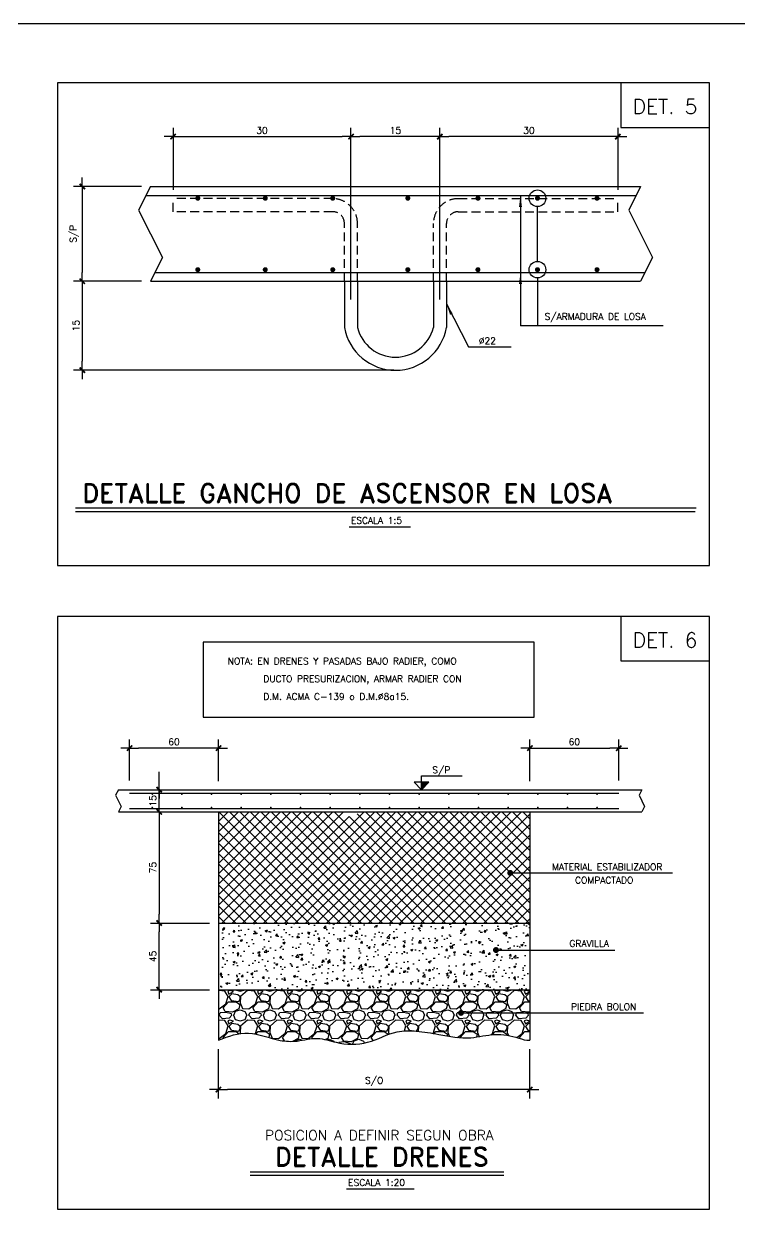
# Model space of a CAD drawing. Extents: x -5655 to 11739, y 66 to 16160.
# Drawn here: x 2832 to 4039, y 2123 to 4123 of the extents above; entities that cross this region are included whole.
import ezdxf
from ezdxf.enums import TextEntityAlignment as Align

# ---------------------------------------------------------------- set-up
doc = ezdxf.new("R2010")
doc.units = 0
doc.header["$LTSCALE"] = 30
doc.header["$MEASUREMENT"] = 0
doc.linetypes.add('DASHED', pattern=[0.75, 0.5, -0.25])
doc.layers.get('0').update_dxf_attribs({"linetype": 'CONTINUOUS'})
for name, color, linetype in [('RLA-CORTES', 5, 'CONTINUOUS'), ('RLA-FORMATO', 7, 'CONTINUOUS'), ('RLA-TEXTOS1', 9, 'CONTINUOUS'), ('RLA-TEXTOS2', 6, 'CONTINUOUS')]:
    doc.layers.add(name, color=color, linetype=linetype)
doc.styles.add('ING', font='ROMANS.SHX', dxfattribs={"height": 11.25})
doc.styles.add('ROMAND', font='romand', dxfattribs={"height": 31.5})
doc.styles.add('ROMANS', font='romans.shx', dxfattribs={"height": 11.25})
doc.styles.add('SIETE50', font='ROMAND.SHX', dxfattribs={"height": 31.5})
doc.linetypes.add('ZIGZAG', pattern='A,0.0001,-0.2,[131,ltypeshp.shx,S=0.2,R=0,X=-0.2,Y=0],-0.4,[131,ltypeshp.shx,S=0.2,R=180,X=0.2,Y=0],-0.2', length=0.8001)
doc.dimstyles.new('ING20', dxfattribs={"dimscale": 50, "dimtxt": 0.27, "dimasz": 0.3, "dimexe": 0.3, "dimexo": 1, "dimgap": 0.1, "dimtad": 1, "dimdec": 1, "dimlfac": 0.4, "dimzin": 12, "dimdsep": 46, "dimtxsty": 'ROMANS', "dimblk1": 'TICK1', "dimblk2": 'TICK1', "dimsah": 1, "dimcen": 0.09, "dimse1": 1, "dimse2": 1, "dimclrd": 2, "dimclre": 1, "dimclrt": 3, "dimadec": 0, "dimazin": 0, "dimtfac": 1, "dimtdec": 1, "dimtix": 1, "dimtmove": 2, "dimatfit": 3, "dimldrblk": 'TICK1', "dimfxl": 1, "dimtolj": 1, "dimtzin": 12, "dimarcsym": 0})
doc.dimstyles.new('ING50', dxfattribs={"dimscale": 50, "dimtxt": 0.27, "dimasz": 0.3, "dimexe": 0.3, "dimexo": 1, "dimgap": 0.1, "dimtad": 1, "dimdec": 1, "dimzin": 12, "dimdsep": 46, "dimtxsty": 'ROMANS', "dimblk1": 'TICK1', "dimblk2": 'TICK1', "dimsah": 1, "dimcen": 0.09, "dimse1": 1, "dimse2": 1, "dimclrd": 2, "dimclre": 1, "dimclrt": 3, "dimadec": 0, "dimazin": 0, "dimtfac": 1, "dimtdec": 1, "dimtix": 1, "dimtmove": 2, "dimatfit": 3, "dimldrblk": 'TICK1', "dimfxl": 1, "dimtolj": 1, "dimtzin": 12, "dimarcsym": 0})

# ---------------------------------------------------------------- blocks, each defined once
blk = doc.blocks.new('TICK1')
at = {"color": 2}
for points in [[(0, 0), (-1, 0)], [(0, 0), (1, 0)]]:
    blk.add_lwpolyline(points, dxfattribs=at)
at = {"color": 2, "const_width": 0.2}
blk.add_lwpolyline([(-0.3, -0.3), (0.3, 0.3)], dxfattribs=at)
blk = doc.blocks.new('*D6')
at = {"layer": 'RLA-CORTES', "color": 2, "lineweight": -2, "transparency": 16777216}
blk.add_line((3670.8, 2325.1), (3175.8, 2325.1), dxfattribs=at)
at = {"layer": 'RLA-CORTES', "color": 2, "lineweight": -2, "transparency": 16777216, "xscale": 15, "yscale": 15, "zscale": 15, "rotation": 180}
blk.add_blockref('TICK1', (3160.8, 2325.1), dxfattribs=at)
at = {"layer": 'RLA-CORTES', "color": 2, "lineweight": -2, "transparency": 16777216, "xscale": 15, "yscale": 15, "zscale": 15}
blk.add_blockref('TICK1', (3685.8, 2325.1), dxfattribs=at)
at = {"layer": 'RLA-CORTES', "color": 3, "transparency": 16777216, "insert": (3423.3, 2338.6), "char_height": 11.25, "attachment_point": 5, "style": 'ROMANS'}
blk.add_mtext('\\A1;S/O', dxfattribs=at)
blk = doc.blocks.new('*D7')
at = {"layer": 'RLA-CORTES', "color": 2, "lineweight": -2, "transparency": 16777216}
blk.add_line((3060.8, 2778.4), (3060.8, 2620.9), dxfattribs=at)
at = {"layer": 'RLA-CORTES', "color": 2, "lineweight": -2, "transparency": 16777216, "xscale": 15, "yscale": 15, "zscale": 15}
for p, rotation in [((3060.8, 2793.4), 90), ((3060.8, 2605.9), 270)]:
    blk.add_blockref('TICK1', p, dxfattribs=dict(at, rotation=rotation))
at = {"layer": 'RLA-CORTES', "color": 3, "transparency": 16777216, "insert": (3050.2, 2699.6), "char_height": 11.25, "attachment_point": 5, "rotation": 90, "style": 'ROMANS'}
blk.add_mtext('\\A1;75', dxfattribs=at)
blk = doc.blocks.new('*D8')
at = {"layer": 'RLA-CORTES', "color": 2, "lineweight": -2, "transparency": 16777216}
blk.add_line((3060.8, 2508.4), (3060.8, 2590.9), dxfattribs=at)
at = {"layer": 'RLA-CORTES', "color": 2, "lineweight": -2, "transparency": 16777216, "xscale": 15, "yscale": 15, "zscale": 15}
for p, rotation in [((3060.8, 2605.9), 90), ((3060.8, 2493.4), 270)]:
    blk.add_blockref('TICK1', p, dxfattribs=dict(at, rotation=rotation))
at = {"layer": 'RLA-CORTES', "color": 3, "transparency": 16777216, "insert": (3050.2, 2549.6), "char_height": 11.25, "attachment_point": 5, "rotation": 90, "style": 'ROMANS'}
blk.add_mtext('\\A1;45', dxfattribs=at)
blk = doc.blocks.new('nivel-el')
at = {"linetype": 'Continuous'}
blk.add_hatch(color=1, dxfattribs=at).paths.add_polyline_path([(0, 0), (12.5, 12.5), (0, 12.5)])
at = {"color": 3}
blk.add_lwpolyline([(0, 0), (12.5, 12.5), (0, 12.5), (-12.5, 12.5), (0, 0), (0, 12.5), (0, 23.6), (68.4, 23.6)], dxfattribs=at)
at = {"color": 3, "style": 'ROMANS'}
blk.add_attdef('%%P0.00', text='', height=11.2, dxfattribs=at).set_placement((34, 27.7), align=Align.CENTER)
blk = doc.blocks.new('*D9')
at = {"layer": 'RLA-CORTES', "color": 2, "lineweight": -2, "transparency": 16777216}
for p, q in [((3060.8, 2845.9), (3060.8, 2860.9)), ((3060.8, 2793.4), (3060.8, 2830.9)), ((3060.8, 2778.4), (3060.8, 2763.4))]:
    blk.add_line(p, q, dxfattribs=at)
at = {"layer": 'RLA-CORTES', "color": 2, "lineweight": -2, "transparency": 16777216, "xscale": 15, "yscale": 15, "zscale": 15}
for p, rotation in [((3060.8, 2830.9), 270), ((3060.8, 2793.4), 90)]:
    blk.add_blockref('TICK1', p, dxfattribs=dict(at, rotation=rotation))
at = {"layer": 'RLA-CORTES', "color": 3, "transparency": 16777216, "insert": (3050.2, 2812.1), "char_height": 11.25, "attachment_point": 5, "rotation": 90, "style": 'ROMANS'}
blk.add_mtext('\\A1;15', dxfattribs=at)
blk = doc.blocks.new('*D10')
at = {"layer": 'RLA-CORTES', "color": 2, "lineweight": -2, "transparency": 16777216}
blk.add_line((3145.8, 2901), (3025.8, 2901), dxfattribs=at)
at = {"layer": 'RLA-CORTES', "color": 2, "lineweight": -2, "transparency": 16777216, "xscale": 15, "yscale": 15, "zscale": 15, "rotation": 180}
blk.add_blockref('TICK1', (3010.8, 2901), dxfattribs=at)
at = {"layer": 'RLA-CORTES', "color": 2, "lineweight": -2, "transparency": 16777216, "xscale": 15, "yscale": 15, "zscale": 15}
blk.add_blockref('TICK1', (3160.8, 2901), dxfattribs=at)
at = {"layer": 'RLA-CORTES', "color": 3, "transparency": 16777216, "insert": (3085.8, 2911.6), "char_height": 11.25, "attachment_point": 5, "style": 'ROMANS'}
blk.add_mtext('\\A1;60', dxfattribs=at)
blk = doc.blocks.new('*D11')
at = {"layer": 'RLA-CORTES', "color": 2, "lineweight": -2, "transparency": 16777216}
blk.add_line((3700.8, 2901), (3820.8, 2901), dxfattribs=at)
at = {"layer": 'RLA-CORTES', "color": 2, "lineweight": -2, "transparency": 16777216, "xscale": 15, "yscale": 15, "zscale": 15, "rotation": 180}
blk.add_blockref('TICK1', (3685.8, 2901), dxfattribs=at)
at = {"layer": 'RLA-CORTES', "color": 2, "lineweight": -2, "transparency": 16777216, "xscale": 15, "yscale": 15, "zscale": 15}
blk.add_blockref('TICK1', (3835.8, 2901), dxfattribs=at)
at = {"layer": 'RLA-CORTES', "color": 3, "transparency": 16777216, "insert": (3760.8, 2911.6), "char_height": 11.25, "attachment_point": 5, "style": 'ROMANS'}
blk.add_mtext('\\A1;60', dxfattribs=at)
blk = doc.blocks.new('*D19')
at = {"layer": 'RLA-CORTES', "color": 2, "lineweight": -2, "transparency": 16777216}
blk.add_line((2931.1, 3673.6), (2931.1, 3553.6), dxfattribs=at)
at = {"layer": 'RLA-CORTES', "color": 2, "lineweight": -2, "transparency": 16777216, "xscale": 15, "yscale": 15, "zscale": 15}
for p, rotation in [((2931.1, 3688.6), 90), ((2931.1, 3538.6), 270)]:
    blk.add_blockref('TICK1', p, dxfattribs=dict(at, rotation=rotation))
at = {"layer": 'RLA-CORTES', "color": 3, "transparency": 16777216, "insert": (2920.5, 3613.6), "char_height": 11.25, "attachment_point": 5, "rotation": 90, "style": 'ROMANS'}
blk.add_mtext('\\A1;15', dxfattribs=at)
blk = doc.blocks.new('*D20')
at = {"layer": 'RLA-CORTES', "color": 2, "lineweight": -2, "transparency": 16777216}
blk.add_line((2931.1, 3833.6), (2931.1, 3703.6), dxfattribs=at)
at = {"layer": 'RLA-CORTES', "color": 2, "lineweight": -2, "transparency": 16777216, "xscale": 15, "yscale": 15, "zscale": 15}
for p, rotation in [((2931.1, 3848.6), 90), ((2931.1, 3688.6), 270)]:
    blk.add_blockref('TICK1', p, dxfattribs=dict(at, rotation=rotation))
at = {"layer": 'RLA-CORTES', "color": 3, "transparency": 16777216, "insert": (2917.5, 3768.6), "char_height": 11.25, "attachment_point": 5, "rotation": 90, "style": 'ROMANS'}
blk.add_mtext('\\A1;S/P', dxfattribs=at)
blk = doc.blocks.new('FLECHA')
at = {"color": 2}
blk.add_lwpolyline([(0, 0, 0, 5, 0), (19.2, 0, 5, 5, 0)], format="xyseb", dxfattribs=at)
blk = doc.blocks.new('*D21')
at = {"layer": 'RLA-CORTES', "color": 2, "lineweight": -2, "transparency": 16777216}
blk.add_line((3099.2, 3932.6), (3369.2, 3932.6), dxfattribs=at)
at = {"layer": 'RLA-CORTES', "color": 2, "lineweight": -2, "transparency": 16777216, "xscale": 15, "yscale": 15, "zscale": 15, "rotation": 180}
blk.add_blockref('TICK1', (3084.2, 3932.6), dxfattribs=at)
at = {"layer": 'RLA-CORTES', "color": 2, "lineweight": -2, "transparency": 16777216, "xscale": 15, "yscale": 15, "zscale": 15}
blk.add_blockref('TICK1', (3384.2, 3932.6), dxfattribs=at)
at = {"layer": 'RLA-CORTES', "color": 3, "transparency": 16777216, "insert": (3234.2, 3943.2), "char_height": 11.25, "attachment_point": 5, "style": 'ROMANS'}
blk.add_mtext('\\A1;30', dxfattribs=at)
blk = doc.blocks.new('*D22')
at = {"layer": 'RLA-CORTES', "color": 2, "lineweight": -2, "transparency": 16777216}
blk.add_line((3819.2, 3932.6), (3549.2, 3932.6), dxfattribs=at)
at = {"layer": 'RLA-CORTES', "color": 2, "lineweight": -2, "transparency": 16777216, "xscale": 15, "yscale": 15, "zscale": 15, "rotation": 180}
blk.add_blockref('TICK1', (3534.2, 3932.6), dxfattribs=at)
at = {"layer": 'RLA-CORTES', "color": 2, "lineweight": -2, "transparency": 16777216, "xscale": 15, "yscale": 15, "zscale": 15}
blk.add_blockref('TICK1', (3834.2, 3932.6), dxfattribs=at)
at = {"layer": 'RLA-CORTES', "color": 3, "transparency": 16777216, "insert": (3684.2, 3943.2), "char_height": 11.25, "attachment_point": 5, "style": 'ROMANS'}
blk.add_mtext('\\A1;30', dxfattribs=at)
blk = doc.blocks.new('*D23')
at = {"layer": 'RLA-CORTES', "color": 2, "lineweight": -2, "transparency": 16777216}
blk.add_line((3519.2, 3932.6), (3399.2, 3932.6), dxfattribs=at)
at = {"layer": 'RLA-CORTES', "color": 2, "lineweight": -2, "transparency": 16777216, "xscale": 15, "yscale": 15, "zscale": 15, "rotation": 180}
blk.add_blockref('TICK1', (3384.2, 3932.6), dxfattribs=at)
at = {"layer": 'RLA-CORTES', "color": 2, "lineweight": -2, "transparency": 16777216, "xscale": 15, "yscale": 15, "zscale": 15}
blk.add_blockref('TICK1', (3534.2, 3932.6), dxfattribs=at)
at = {"layer": 'RLA-CORTES', "color": 3, "transparency": 16777216, "insert": (3459.2, 3943.2), "char_height": 11.25, "attachment_point": 5, "style": 'ROMANS'}
blk.add_mtext('\\A1;15', dxfattribs=at)

msp = doc.modelspace()

# ---------------------------------------------------------------- hatches: boundary and pattern name
at = {"layer": 'RLA-CORTES'}
h = msp.add_hatch(dxfattribs=at)
h.set_pattern_fill('NET', color=1, scale=100, angle=45, style=0)
h.set_pattern_definition([(45, (2568.1, 2414.427), (-8.83883, 8.83883), []), (135, (2568.1, 2414.427), (-8.83883, -8.83883), [])])
h.paths.add_polyline_path([(3685.828, 2793.393), (3610.5, 2793.393), (3590.735, 2745.304, -0.30409444), (3592.285, 2742.992, -1), (3587.285, 2742.992, -0.53363126), (3590.735, 2745.304), (3610.5, 2793.393), (3396.76, 2793.393, -0.61904978), (3371.353, 2793.393), (3160.828, 2793.393), (3160.828, 2605.893), (3685.828, 2605.893)])
h = msp.add_hatch(dxfattribs=at)
h.set_pattern_fill('AR-CONC', color=1, scale=5, style=0)
h.set_pattern_definition([(50, (-2127.356, 21.77), (35.86301, -3.1376), [3.75, -41.25]), (355, (-2127.356, 21.77), (-6.93757, 37.6096), [3, -33]), (100.4514, (-2124.367, 21.51), (28.92547, 34.47198), [3.187, -35.0571]), (46.1842, (-2127.356, 31.77), (53.36205, -8.27595), [5.625, -61.875]), (96.6356, (-2122.91, 31.08), (46.73314, 48.7059), [4.7805, -52.58565]), (351.1842, (-2127.356, 31.77), (46.7331, 48.70593), [4.5, -49.5]), (21, (-2122.356, 29.27), (29.84535, -20.13094), [3.75, -41.25]), (326, (-2122.356, 29.27), (12.16577, 36.2575), [3, -33]), (71.4514, (-2119.87, 27.594), (42.01113, 16.12652), [3.187, -35.0571]), (37.5, (-2127.356, 21.771), (0.607993, 16.644693), [0, -32.6, 0, -33.5, 0, -33.125]), (7.5, (-2127.356, 21.771), (13.153477, 19.720586), [0, -19.1, 0, -31.85, 0, -12.625]), (327.5, (-2138.506, 21.771), (26.691122, -1.127744), [0, -12.5, 0, -39, 0, -51.75]), (317.5, (-2143.506, 21.771), (29.15931, 5.00525), [0, -16.25, 0, -25.9, 0, -36.75])])
h.paths.add_polyline_path([(3685.828, 2579.217), (3631.237, 2579.217, -1), (3626.237, 2579.217, -1), (3631.237, 2579.217), (3685.828, 2579.217), (3685.828, 2605.893), (3160.828, 2605.893), (3160.828, 2493.393), (3685.828, 2493.393)])
h = msp.add_hatch(dxfattribs=at)
h.set_pattern_fill('GRAVEL', color=1, scale=50, style=0)
h.set_pattern_definition([(228.0128, (1683.0964, 50), (-399.9999116, -450.000067), [6.7268, -665.9544]), (184.9697, (1678.5964, 45), (600.0000526, 49.9995654), [11.5434, -1142.79625]), (132.5104, (1667.0964, 44), (499.999536, -550.0004337), [8.1394, -805.8016]), (267.2737, (1647.5964, 31.5), (49.9998009, 1000.0000147), [10.5119, -1040.6779]), (292.8337, (1647.0964, 21), (-250.0004953, 599.9998206), [10.30775, -1020.46865]), (357.2737, (1651.0964, 11.5), (-1000.0000147, 49.9998009), [10.5119, -1040.6779]), (37.6942, (1661.5964, 11), (-650.0003673, -499.9995203), [13.90145, -1376.24245]), (72.2553, (1672.5964, 19.5), (350.0005381, 1099.9998116), [13.1244, -1299.31605]), (121.4296, (1676.5964, 32), (-400.0004117, 649.9997518), [10.5475, -1044.20365]), (175.2364, (1671.0964, 41), (550.0000473, -49.9995766), [12.0416, -590.03815]), (222.3974, (1659.0964, 42), (-600.00036755, -549.9996041), [15.5724, -1541.66875]), (138.8141, (1697.0964, 31), (-350.000147, 299.999866), [5.31505, -526.1922]), (171.4692, (1693.0964, 34.5), (649.9999142, -100.0003955), [10.11185, -1001.07555]), (225, (1683.096, 36), (-8e-15, -50), [7.07105, -63.6396]), (203.1986, (1679.5964, 42), (249.999987, 100.000066), [3.8079, -376.98075]), (291.8014, (1676.096, 40.5), (-49.999996, 150.000014), [5.38515, -263.8731]), (30.9638, (1678.096, 35.5), (149.9999, 100.000124), [8.74645, -282.80115]), (161.5651, (1685.596, 40), (100.00002, -49.99992), [6.32455, -151.78935]), (16.3895, (1647.0964, 40.5), (500.00011, 149.9996355), [8.86, -877.14225]), (70.3462, (1655.5964, 43), (-199.9997624, -550.0001068), [7.43305, -735.8704]), (293.1986, (1685.5964, 50), (-100.000066, 249.999987), [7.61575, -373.1729]), (343.6105, (1688.5964, 43), (-500.00011, 149.9996355), [8.86, -877.14225]), (339.444, (1647.0964, 9.5), (-250.000092, 99.9998), [8.544, -418.6562]), (294.7751, (1655.0964, 6.5), (-249.9996095, 550.000171), [7.1589, -708.73215]), (66.8014, (1686.0964, 0), (100.000066, 249.999987), [7.61575, -373.1729]), (17.354, (1689.0964, 7), (-650.000101, -199.999725), [8.38155, -829.7712]), (69.444, (1661.5964, 0), (-99.9998, -250.000092), [4.272, -422.9282]), (101.3099, (1683.096, 0), (-49.999882, 200.000038), [2.5495, -252.40145]), (165.9638, (1682.596, 2.5), (150.000027, -49.999903), [10.30775, -195.8475]), (186.009, (1672.5964, 5), (499.9999875, 49.9999659), [9.5525, -945.69615]), (303.6901, (1678.096, 31), (-50.000067, 99.99998), [7.2111, -173.06645]), (353.1572, (1682.0964, 25), (849.9999683, -100.0003999), [12.5897, -1246.37815]), (60.9454, (1694.5964, 23.5), (-200.000001, -350.000019), [5.1478, -509.6337]), (90, (1697.096, 28), (-50, 50), [3, -47]), (120.2564, (1671.5964, 6.5), (199.9997443, -350.0001228), [6.9462, -687.676]), (48.0128, (1668.0964, 12.5), (399.9999116, 450.000067), [13.4536, -659.2276]), (0, (1677.096, 22.5), (50, 50), [13, -37]), (325.3048, (1690.0964, 22.5), (-499.999713, 350.0004305), [7.9057, -782.6637]), (254.0546, (1696.5964, 18), (-49.999994, -200.000006), [7.2801, -356.7254]), (207.646, (1694.5964, 11), (-949.9997904, -500.0003857), [11.85325, -1173.4737]), (175.4261, (1684.0964, 5.5), (-650.0000279, 49.99974), [12.53995, -1241.4537])])
edge = h.paths.add_edge_path()
edge.add_arc((3569.731, 2454.415), 2.5, 0, 180, ccw=False)
edge.add_line((3572.231, 2454.415), (3685.828, 2454.415))
edge.add_line((3685.828, 2454.415), (3685.828, 2493.393))
edge.add_line((3685.828, 2493.393), (3160.828, 2493.393))
edge.add_line((3160.828, 2493.393), (3160.828, 2408.163))
edge.add_spline(control_points=[(3160.828, 2408.163), (3177.631, 2415.405), (3211.947, 2427.106), (3255.853, 2407.19), (3295.457, 2405.337), (3327.117, 2415.131), (3365.543, 2400.904), (3413.515, 2399.669), (3454.55, 2424.855), (3496.639, 2424.379), (3537.343, 2417.298), (3582.189, 2408.394), (3626.552, 2421.389), (3659.974, 2414.577), (3678.965, 2407.885), (3685.828, 2408.163)], knot_values=[15.62339954, 15.62339954, 15.62339954, 15.62339954, 68.152756, 122.81335907, 151.69507377, 186.39052643, 218.17584994, 271.45658895, 324.46784292, 356.67738283, 394.82343112, 449.49633561, 490.20457215, 531.64807835, 550.09141557, 550.09141557, 550.09141557, 550.09141557], degree=3, periodic=0)
edge.add_line((3685.828, 2408.163), (3685.828, 2454.415))
edge.add_line((3685.828, 2454.415), (3572.231, 2454.415))
edge.add_arc((3569.731, 2454.415), 2.5, -180, 0, ccw=False)

# ---------------------------------------------------------------- linework, layer by layer
at = {"layer": 'RLA-CORTES', "color": 2}
for p, q in [((3838.996, 4023.098), (3838.996, 3948.098)), ((3838.996, 3948.098), (3988.996, 3948.098)), ((3046.12, 3848.578), (3026.12, 3808.578)), ((3872.477, 3848.578), (3852.477, 3808.578)), ((3038.62, 3833.578), (3864.977, 3833.578)), ((3026.12, 3808.578), (3066.12, 3728.578)), ((3852.477, 3808.578), (3892.477, 3728.578)), ((3066.12, 3728.578), (3046.12, 3688.578)), ((3892.477, 3728.578), (3872.477, 3688.578)), ((3053.62, 3703.578), (3879.977, 3703.578)), ((3838.996, 3123.098), (3838.996, 3048.098)), ((3838.996, 3048.098), (3988.996, 3048.098)), ((2992.039, 2830.893), (2987.352, 2821.518)), ((2987.352, 2821.518), (2996.727, 2802.768)), ((3010.828, 2825.272), (3835.828, 2825.272)), ((3874.649, 2830.893), (3869.962, 2821.518)), ((3869.962, 2821.518), (3879.337, 2802.768)), ((2996.727, 2802.768), (2992.039, 2793.393)), ((3879.337, 2802.768), (3874.649, 2793.393)), ((3010.828, 2799.015), (3835.828, 2799.015)), ((3160.828, 2793.393), (3160.828, 2408.163)), ((3685.828, 2793.393), (3685.828, 2408.163))]:
    msp.add_line(p, q, dxfattribs=at)
at = {"layer": 'RLA-CORTES', "color": 1}
for p, q in [((3084.199, 3947.552), (3084.199, 3842.907)), ((3384.199, 3658.079), (3384.199, 3947.552)), ((3534.199, 3658.079), (3534.199, 3947.552)), ((3834.199, 3947.552), (3834.199, 3842.907)), ((3031.12, 3848.578), (2916.12, 3848.578)), ((3670.026, 3833.29), (3670.026, 3613.177)), ((3698.688, 3722.21), (3698.688, 3814.658)), ((3031.12, 3688.578), (2916.12, 3688.578)), ((3698.688, 3694.158), (3698.688, 3613.177)), ((3545.199, 3650.403), (3582.294, 3577.892)), ((3910.546, 3613.177), (3670.026, 3613.177)), ((3582.294, 3577.892), (3654.184, 3577.892)), ((3456.474, 3538.578), (2916.12, 3538.578)), ((3010.828, 2846.683), (3010.828, 2915.641)), ((3160.828, 2845.4), (3160.828, 2915.641)), ((3685.828, 2845.4), (3685.828, 2915.641)), ((3835.828, 2846.683), (3835.828, 2915.641)), ((3653.945, 2690.53), (3926.362, 2690.53)), ((3045.828, 2605.893), (3145.828, 2605.893)), ((3160.828, 2605.893), (3685.828, 2605.893)), ((3628.737, 2560.442), (3828.941, 2560.442)), ((3045.828, 2493.393), (3145.828, 2493.393)), ((3160.828, 2493.393), (3685.828, 2493.393)), ((3569.731, 2454.415), (3877.535, 2454.415)), ((3160.828, 2310.059), (3160.828, 2393.163)), ((3685.828, 2310.059), (3685.828, 2393.163))]:
    msp.add_line(p, q, dxfattribs=at)
at = {"layer": 'RLA-CORTES'}
for p, q in [((3046.12, 3848.578), (3872.477, 3848.578)), ((3046.12, 3688.578), (3872.477, 3688.578))]:
    msp.add_line(p, q, dxfattribs=at)
at = {"layer": 'RLA-CORTES', "color": 2, "linetype": 'DASHED'}
for p, q in [((3353.199, 3827.972), (3084.199, 3827.972)), ((3084.199, 3805.972), (3084.199, 3827.972)), ((3565.199, 3827.972), (3834.199, 3827.972)), ((3834.199, 3805.972), (3834.199, 3827.972)), ((3353.199, 3805.972), (3084.199, 3805.972)), ((3565.199, 3805.972), (3834.199, 3805.972)), ((3373.199, 3688.578), (3373.199, 3785.972)), ((3395.199, 3688.578), (3395.199, 3785.972)), ((3523.199, 3688.578), (3523.199, 3785.972)), ((3545.199, 3688.578), (3545.199, 3785.972))]:
    msp.add_line(p, q, dxfattribs=at)
at = {"layer": 'RLA-CORTES', "color": 3}
for p, q in [((3373.199, 3688.578), (3373.199, 3610.578)), ((3395.199, 3688.578), (3395.199, 3610.578)), ((3523.199, 3688.578), (3523.199, 3610.578)), ((3545.199, 3688.578), (3545.199, 3610.578))]:
    msp.add_line(p, q, dxfattribs=at)
at = {"layer": 'RLA-CORTES', "color": 5}
for p, q in [((2992.039, 2830.893), (3874.649, 2830.893)), ((2992.039, 2793.393), (3874.649, 2793.393))]:
    msp.add_line(p, q, dxfattribs=at)
at = {"layer": 'RLA-CORTES', "color": 2}
for points in [[(3988.996, 4023.098), (2888.996, 4023.098), (2888.996, 3209.186), (3988.996, 3209.186)], [(2888.996, 3123.098), (2888.996, 2123.098), (3988.996, 2123.098), (3988.996, 3123.098)]]:
    msp.add_lwpolyline(points, close=True, dxfattribs=at)
at = {"layer": 'RLA-CORTES', "color": 2, "const_width": 4.219}
for points in [[(3123.771, 3828.684, 1), (3127.989, 3828.684, 1)], [(3237.548, 3828.684, 1), (3241.767, 3828.684, 1)], [(3351.326, 3828.684, 1), (3355.545, 3828.684, 1)], [(3477.939, 3828.684, 1), (3482.158, 3828.684, 1)], [(3596.166, 3828.684, 1), (3600.385, 3828.684, 1)], [(3696.579, 3828.684, 1), (3700.798, 3828.684, 1)], [(3796.992, 3828.684, 1), (3801.211, 3828.684, 1)], [(3123.771, 3708.184, 1), (3127.989, 3708.184, 1)], [(3237.548, 3708.184, 1), (3241.767, 3708.184, 1)], [(3351.326, 3708.184, 1), (3355.545, 3708.184, 1)], [(3477.939, 3708.184, 1), (3482.158, 3708.184, 1)], [(3596.166, 3708.184, 1), (3600.385, 3708.184, 1)], [(3696.579, 3708.184, 1), (3700.798, 3708.184, 1)], [(3796.992, 3708.184, 1), (3801.211, 3708.184, 1)]]:
    msp.add_lwpolyline(points, format="xyb", close=True, dxfattribs=at)
at = {"layer": 'RLA-CORTES', "color": 2, "const_width": 1.5, "elevation": 0}
for points in [[(3048.387, 2823.537, 1), (3049.887, 2823.537, 1)], [(3098.387, 2823.537, 1), (3099.887, 2823.537, 1)], [(3148.387, 2823.537, 1), (3149.887, 2823.537, 1)], [(3198.387, 2823.537, 1), (3199.887, 2823.537, 1)], [(3248.387, 2823.537, 1), (3249.887, 2823.537, 1)], [(3298.387, 2823.537, 1), (3299.887, 2823.537, 1)], [(3348.387, 2823.537, 1), (3349.887, 2823.537, 1)], [(3398.387, 2823.537, 1), (3399.887, 2823.537, 1)], [(3448.387, 2823.537, 1), (3449.887, 2823.537, 1)], [(3498.387, 2823.537, 1), (3499.887, 2823.537, 1)], [(3548.387, 2823.537, 1), (3549.887, 2823.537, 1)], [(3598.387, 2823.537, 1), (3599.887, 2823.537, 1)], [(3648.387, 2823.537, 1), (3649.887, 2823.537, 1)], [(3698.387, 2823.537, 1), (3699.887, 2823.537, 1)], [(3748.387, 2823.537, 1), (3749.887, 2823.537, 1)], [(3798.387, 2823.537, 1), (3799.887, 2823.537, 1)], [(3048.387, 2800.75, -1), (3049.887, 2800.75, -1)], [(3098.387, 2800.75, -1), (3099.887, 2800.75, -1)], [(3148.387, 2800.75, -1), (3149.887, 2800.75, -1)], [(3198.387, 2800.75, -1), (3199.887, 2800.75, -1)], [(3248.387, 2800.75, -1), (3249.887, 2800.75, -1)], [(3298.387, 2800.75, -1), (3299.887, 2800.75, -1)], [(3348.387, 2800.75, -1), (3349.887, 2800.75, -1)], [(3398.387, 2800.75, -1), (3399.887, 2800.75, -1)], [(3448.387, 2800.75, -1), (3449.887, 2800.75, -1)], [(3498.387, 2800.75, -1), (3499.887, 2800.75, -1)], [(3548.387, 2800.75, -1), (3549.887, 2800.75, -1)], [(3598.387, 2800.75, -1), (3599.887, 2800.75, -1)], [(3648.387, 2800.75, -1), (3649.887, 2800.75, -1)], [(3698.387, 2800.75, -1), (3699.887, 2800.75, -1)], [(3748.387, 2800.75, -1), (3749.887, 2800.75, -1)], [(3798.387, 2800.75, -1), (3799.887, 2800.75, -1)]]:
    msp.add_lwpolyline(points, format="xyb", close=True, dxfattribs=at)
at = {"layer": 'RLA-CORTES', "color": 1, "const_width": 5}
for points in [[(3650.23, 2690.503, 1), (3655.23, 2690.503, 1)], [(3626.237, 2560.442, 1), (3631.237, 2560.442, 1)], [(3572.231, 2454.415, -1), (3567.231, 2454.415, -1)]]:
    msp.add_lwpolyline(points, format="xyb", close=True, dxfattribs=at)
at = {"layer": 'RLA-CORTES', "color": 1}
for centre in [(3698.688, 3828.684), (3698.688, 3708.184)]:
    msp.add_circle(centre, 14.026, dxfattribs=at)
at = {"layer": 'RLA-CORTES', "color": 2, "linetype": 'DASHED'}
for centre, radius, start, end in [((3353.199, 3785.972), 42, 0, 90), ((3565.199, 3785.972), 42, 90, 180), ((3353.199, 3785.972), 20, 0, 90), ((3565.199, 3785.972), 20, 90, 180)]:
    msp.add_arc(centre, radius, start, end, dxfattribs=at)
at = {"layer": 'RLA-CORTES', "color": 3}
for centre, radius, start, end in [((3459.199, 3625.939), 87.361, 190.127234, 349.872766), ((3459.199, 3626.538), 65.96, 194.002535, 345.997465)]:
    msp.add_arc(centre, radius, start, end, dxfattribs=at)
at = {"layer": 'RLA-CORTES', "color": 1, "linetype": 'ZIGZAG'}
msp.add_open_spline([(3160.828, 2408.163), (3177.631, 2415.405), (3211.947, 2427.106), (3255.853, 2407.19), (3295.457, 2405.337), (3327.117, 2415.131), (3365.543, 2400.904), (3413.515, 2399.669), (3454.55, 2424.855), (3496.639, 2424.379), (3537.343, 2417.298), (3582.189, 2408.394), (3626.552, 2421.389), (3659.974, 2414.577), (3678.965, 2407.885), (3685.828, 2408.163)], degree=3, knots=[15.62339954, 15.62339954, 15.62339954, 15.62339954, 68.152756, 122.81335907, 151.69507377, 186.39052643, 218.17584994, 271.45658895, 324.46784292, 356.67738283, 394.82343112, 449.49633561, 490.20457215, 531.64807835, 550.09141557, 550.09141557, 550.09141557, 550.09141557], dxfattribs=at)
at = {"layer": 'RLA-FORMATO', "color": 6, "linetype": 'Continuous'}
msp.add_line((5686.9, 4123.098), (-58.1, 4123.098), dxfattribs=at)
at = {"layer": 'RLA-TEXTOS1', "color": 9}
msp.add_lwpolyline([(3134.736, 2953.392), (3692.972, 2953.392), (3692.972, 3079.741), (3134.736, 3079.741)], close=True, dxfattribs=at)
at = {"layer": 'RLA-TEXTOS2', "color": 6}
for p, q in [((2919.387, 3306.545), (3966.524, 3306.545)), ((2919.387, 3300.045), (3964.797, 3300.045)), ((3214.053, 2186.485), (3642.22, 2186.485)), ((3214.053, 2180.651), (3642.22, 2180.651))]:
    msp.add_line(p, q, dxfattribs=at)
at = {"layer": 'RLA-TEXTOS2', "color": 3}
for p, q in [((3381.407, 3274.619), (3484.472, 3274.619)), ((3376.783, 2157.558), (3490.878, 2157.558))]:
    msp.add_line(p, q, dxfattribs=at)

# ---------------------------------------------------------------- block references
at = {"layer": 'RLA-CORTES', "color": 2, "xscale": -1, "rotation": 90}
msp.add_blockref('FLECHA', (3670.026, 3833.29), dxfattribs=at)
at = {"layer": 'RLA-CORTES', "color": 1, "xscale": -1, "rotation": 90}
msp.add_blockref('FLECHA', (3670.026, 3703.29), dxfattribs=at)
at = {"layer": 'RLA-CORTES', "color": 1, "rotation": 295.6233253696773}
msp.add_blockref('FLECHA', (3545.199, 3650.403), dxfattribs=at)
at = {"layer": 'RLA-CORTES'}
ref = msp.add_blockref('nivel-el', (3503.19, 2830.893), dxfattribs=at)
ref.add_attrib('%%P0.00', 'S/P', dxfattribs={"layer": '0', "color": 3, "height": 11.25, "style": 'ROMANS'}).set_placement((3536.548, 2858.559), align=Align.CENTER)

# ---------------------------------------------------------------- texts
at = {"layer": 'RLA-CORTES', "color": 5, "style": 'ROMANS'}
for s, p in [('DET. 5', (3913.703, 3970.856)), ('DET. 6', (3913.703, 3070.856))]:
    msp.add_text(s, height=25, dxfattribs=at).set_placement(p, align=Align.CENTER)
at = {"layer": 'RLA-CORTES', "color": 9, "style": 'ING'}
msp.add_text('S/ARMADURA DE LOSA', height=11.25, dxfattribs=at).set_placement((3710.83, 3623.444))
at = {"layer": 'RLA-CORTES', "color": 9, "style": 'ROMANS'}
for s, p in [('MATERIAL ESTABILIZADOR', (3816.152, 2694.949)), ('COMPACTADO', (3811.215, 2672.559)), ('GRAVILLA', (3785.895, 2565.856)), ('PIEDRA BOLON', (3810.377, 2459.204))]:
    msp.add_text(s, height=11.25, dxfattribs=at).set_placement(p, align=Align.CENTER)
at = {"layer": 'RLA-CORTES', "color": 3, "style": 'ROMANS'}
msp.add_attdef('%%C22', (3599.681, 3582.576), 'ESCALA 1:10', height=11.25, dxfattribs=at)
at = {"layer": 'RLA-TEXTOS1', "color": 9, "style": 'ROMANS'}
for s, p in [('NOTA: EN DRENES Y PASADAS BAJO RADIER, COMO ', (3176.283, 3042.294)), ('DUCTO PRESURIZACION, ARMAR RADIER CON', (3236.232, 3012.37)), ('D.M. ACMA C-139 o D.M.%%c8a15. ', (3236.232, 2982.333))]:
    msp.add_text(s, height=11.25, dxfattribs=at).set_placement(p)
at = {"layer": 'RLA-TEXTOS2', "color": 6, "style": 'SIETE50'}
msp.add_text('DETALLE GANCHO DE ASCENSOR EN LOSA', height=31.5, dxfattribs=at).set_placement((2931.124, 3315.628))
at = {"layer": 'RLA-TEXTOS2', "color": 3, "style": 'ROMANS'}
for s, p in [('ESCALA 1:5', (3384.007, 3279.572)), ('ESCALA 1:20', (3379.382, 2162.511))]:
    msp.add_text(s, height=11.25, dxfattribs=at).set_placement(p)
at = {"layer": 'RLA-TEXTOS2', "color": 3, "style": 'ROMAND'}
msp.add_text('POSICION A DEFINIR SEGUN OBRA', height=17, dxfattribs=at).set_placement((3431.903, 2239.523), align=Align.CENTER)
at = {"layer": 'RLA-TEXTOS2', "color": 6, "style": 'SIETE50'}
msp.add_text('DETALLE DRENES ', height=31.5, dxfattribs=at).set_placement((3446.865, 2196.003), align=Align.CENTER)

# ---------------------------------------------------------------- dimensions: what is measured, and where the dimension line sits
at = {"layer": 'RLA-CORTES'}
for base, p1, p2, angle, override, picture, middle in [((3384.199, 3932.552), (3084.199, 3932.552), (3384.199, 3932.552), 180, {"dimlfac": 0.1, "dimblk1": 'TICK1', "dimblk2": 'TICK1'}, '*D21', (3234.199, 3943.177)), ((2931.12, 3538.578), (2931.12, 3688.578), (2931.12, 3538.578), 90, {"dimlfac": 0.1}, '*D19', (2920.495, 3613.578))]:
    dim = msp.add_linear_dim(base=base, p1=p1, p2=p2, angle=angle, dimstyle='ING50', override=override, dxfattribs=at)
    dim.commit()
    dim.dimension.update_dxf_attribs({"geometry": picture, "text_midpoint": middle})
for base, p1, p2, picture, middle in [((3384.199, 3932.552), (3534.199, 3932.552), (3384.199, 3932.552), '*D23', (3459.199, 3943.177)), ((3534.199, 3932.552), (3834.199, 3932.552), (3534.199, 3932.552), '*D22', (3684.199, 3943.177))]:
    dim = msp.add_linear_dim(base=base, p1=p1, p2=p2, dimstyle='ING50', override={"dimlfac": 0.1}, dxfattribs=at)
    dim.commit()
    dim.dimension.update_dxf_attribs({"geometry": picture, "text_midpoint": middle})
dim = msp.add_linear_dim(base=(2931.12, 3688.578), p1=(2931.12, 3848.578), p2=(2931.12, 3688.578), angle=90, text='S/P', dimstyle='ING50', override={"dimlfac": 0.1}, dxfattribs=at)
dim.commit()
dim.dimension.update_dxf_attribs({"geometry": '*D20', "text_midpoint": (2917.548, 3768.578)})
dim = msp.add_linear_dim(base=(3010.828, 2901.015), p1=(3160.828, 2902.233), p2=(3010.828, 2902.233), dimstyle='ING20', dxfattribs=at)
dim.commit()
dim.dimension.update_dxf_attribs({"geometry": '*D10', "text_midpoint": (3085.828, 2911.64)})
for base, p1, p2, angle, picture, middle in [((3835.828, 2901.015), (3685.828, 2902.233), (3835.828, 2902.233), 180, '*D11', (3760.828, 2911.64)), ((3060.825, 2830.893), (3063.219, 2793.393), (3063.219, 2830.893), 90, '*D9', (3050.2, 2812.143)), ((3060.825, 2605.893), (3060.825, 2793.393), (3060.825, 2605.893), 270, '*D7', (3050.2, 2699.643)), ((3060.825, 2605.893), (3060.825, 2493.393), (3060.825, 2605.893), 90, '*D8', (3050.2, 2549.643))]:
    dim = msp.add_linear_dim(base=base, p1=p1, p2=p2, angle=angle, dimstyle='ING20', dxfattribs=at)
    dim.commit()
    dim.dimension.update_dxf_attribs({"geometry": picture, "text_midpoint": middle})
dim = msp.add_linear_dim(base=(3160.828, 2325.059), p1=(3685.828, 2325.059), p2=(3160.828, 2325.059), angle=180, text='S/O', dimstyle='ING20', dxfattribs=at)
dim.commit()
dim.dimension.update_dxf_attribs({"geometry": '*D6', "text_midpoint": (3423.328, 2338.63)})

doc.saveas('drawing.dxf')
